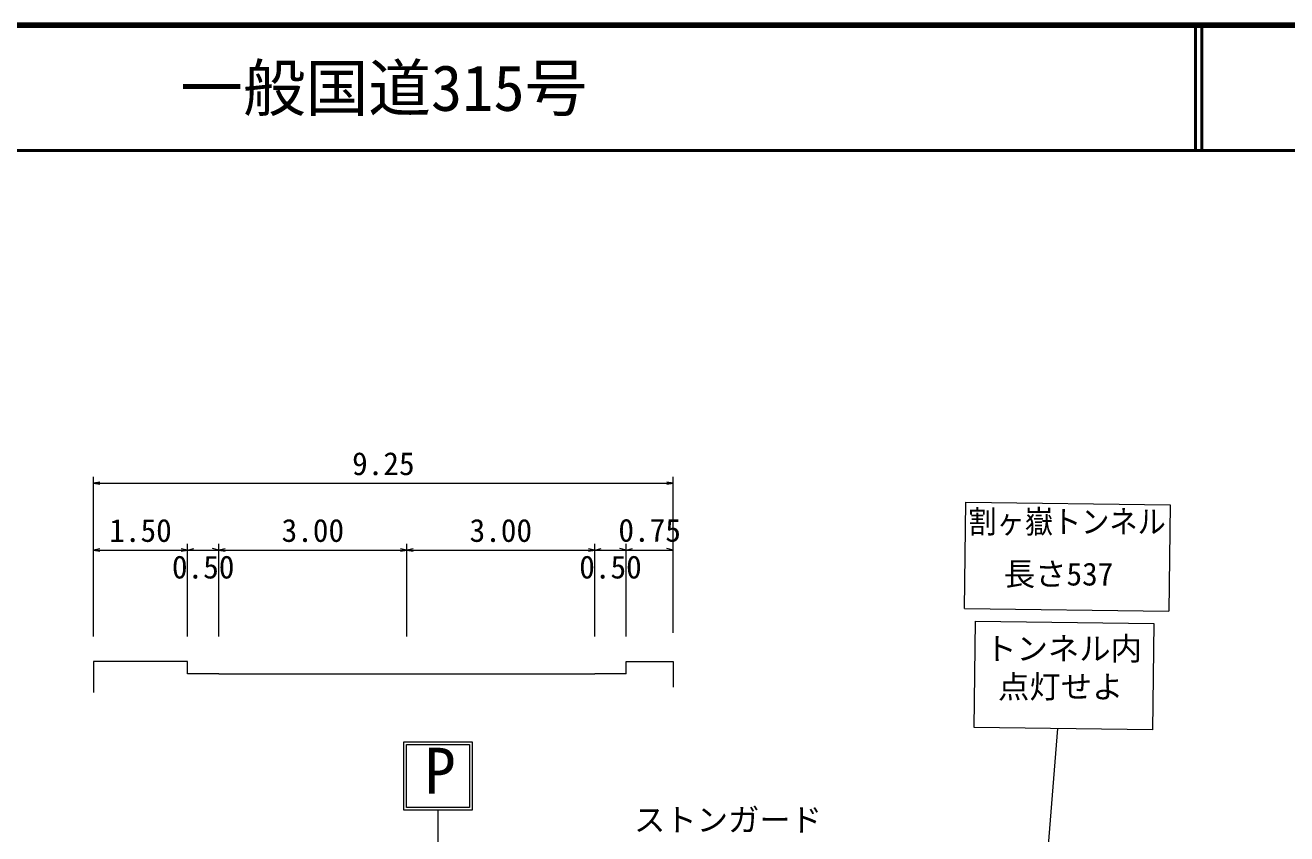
# Model space of a CAD drawing. Units: millimetres at full size, sheet at 1:1000, with parts at other scales. Extents: x 40000 to 680000, y 20000 to 380000.
# Drawn here: x 204360 to 305022, y 315494 to 380000 of the extents above; entities that cross this region are included whole.
import ezdxf
from ezdxf.enums import TextEntityAlignment as Align

# ---------------------------------------------------------------- set-up
doc = ezdxf.new("R2010")
doc.units = ezdxf.units.MM
doc.header["$LTSCALE"] = 1000
for name, color, linetype, lineweight in [('M-BGD', 7, 'Continuous', 13), ('M-STR-HTXT', 7, 'Continuous', 13), ('M-STR-STRC', 7, 'Continuous', 13), ('M-TTL', 2, 'Continuous', 140), ('M-TTL-LINE', 7, 'Continuous', 50)]:
    doc.layers.add(name, color=color, linetype=linetype, lineweight=lineweight)
doc.layers.add('M-TTL-TXT', color=7, linetype='Continuous')
doc.styles.add('ＭＳ ゴシック', font='')
doc.styles.get('ＭＳ ゴシック').set_extended_font_data('MS Gothic')

# ---------------------------------------------------------------- blocks, each defined once
blk = doc.blocks.new('open_arrow')
at = {"color": 0, "linetype": 'Continuous', "lineweight": -2}
blk.add_lwpolyline([(7.5, 1.25), (0, 0), (7.5, -1.25)], dxfattribs=at)

msp = doc.modelspace()

# ---------------------------------------------------------------- linework, layer by layer
at = {"layer": 'M-BGD'}
for p, q in [((209810, 331526), (209810, 343958)), ((209810, 343458), (256060, 343458)), ((256060, 331526), (256060, 343958)), ((209810, 331241), (209810, 338631)), ((217310, 331241), (217310, 338631)), ((217310, 331241), (217310, 338631)), ((217310, 338131), (217810, 338265)), ((219810, 338131), (219310, 338265)), ((219810, 331241), (219810, 338631)), ((219810, 331241), (219810, 338631)), ((234810, 331241), (234810, 338631)), ((234810, 331241), (234810, 338631)), ((249810, 331241), (249810, 338631)), ((249810, 331241), (249810, 338631)), ((249810, 338131), (250310, 338265)), ((252310, 338131), (251810, 338265)), ((252310, 331241), (252310, 338631)), ((252310, 332241), (252310, 338631)), ((252310, 338131), (252810, 338265)), ((256060, 338131), (255560, 338265)), ((256060, 332241), (256060, 338631)), ((209810, 338131), (217310, 338131)), ((217310, 338131), (219810, 338131)), ((219810, 338131), (234810, 338131)), ((234810, 338131), (249810, 338131)), ((249810, 338131), (252310, 338131)), ((252310, 338131), (256060, 338131)), ((219810, 328241), (217310, 328241)), ((219810, 328241), (234810, 328241)), ((234810, 328241), (249810, 328241)), ((252310, 328241), (249810, 328241))]:
    msp.add_line(p, q, dxfattribs=at)
for points in [[(217310, 328241), (217310, 329241), (209810, 329241), (209810, 326760)], [(252310, 328241), (252310, 329241), (256060, 329241), (256060, 327190)]]:
    msp.add_lwpolyline(points, dxfattribs=at)
at = {"layer": 'M-STR-STRC'}
for p, q in [((279319, 333456), (279424, 341937)), ((279424, 341937), (295722, 341735)), ((295722, 341735), (295617, 333254)), ((279319, 333456), (295617, 333254)), ((280070, 323963), (280175, 332445)), ((280175, 332445), (294401, 332269)), ((294401, 332269), (294296, 323787)), ((294296, 323787), (280070, 323963)), ((286736, 323881), (282519, 271388)), ((234565, 322828), (240025, 322828)), ((234565, 317368), (234565, 322828)), ((234775, 322618), (239815, 322618)), ((234775, 317578), (234775, 322618)), ((239815, 322618), (239815, 317578)), ((240025, 322828), (240025, 317368)), ((240025, 317368), (234565, 317368)), ((239815, 317578), (234775, 317578)), ((237295, 317368), (237295, 313812))]:
    msp.add_line(p, q, dxfattribs=at)
at = {"layer": 'M-TTL'}
msp.add_line((680000, 380000), (40000, 380000), dxfattribs=at)
at = {"layer": 'M-TTL-LINE'}
for p, q in [((297750, 380000), (297750, 370000)), ((298250, 380000), (298250, 370000)), ((40000, 370000), (680000, 370000))]:
    msp.add_line(p, q, dxfattribs=at)

# ---------------------------------------------------------------- block references
at = {"layer": 'M-BGD', "xscale": 66.7, "yscale": 66.7}
for p in [(209810, 343458), (209810, 338131), (219810, 338131), (234810, 338131)]:
    msp.add_blockref('open_arrow', p, dxfattribs=at)
at = {"layer": 'M-BGD', "xscale": 66.7, "yscale": 66.7, "rotation": 180}
for p in [(256060, 343458), (217310, 338131), (234810, 338131), (249810, 338131)]:
    msp.add_blockref('open_arrow', p, dxfattribs=at)

# ---------------------------------------------------------------- texts
at = {"layer": 'M-BGD', "style": 'ＭＳ ゴシック'}
for s, p in [('9.25', (232935, 343558)), ('1.50', (213560, 338231)), ('3.00', (227310, 338231)), ('3.00', (242310, 338231)), ('0.75', (254185, 338243)), ('0.50', (218560, 335309)), ('0.50', (251060, 335309))]:
    msp.add_text(s, height=1833, dxfattribs=at).set_placement(p, align=Align.BOTTOM_CENTER)
at = {"layer": 'M-STR-HTXT', "style": 'ＭＳ ゴシック'}
msp.add_text('ストンガード', height=1833, dxfattribs=at).set_placement((252937, 315143), align=Align.BOTTOM_LEFT)
at = {"layer": 'M-STR-STRC', "style": 'ＭＳ ゴシック', "width": 0.9}
msp.add_text('割ヶ嶽トンネル', height=1833, dxfattribs=at).set_placement((279616, 338925), align=Align.BOTTOM_LEFT)
at = {"layer": 'M-STR-STRC', "style": 'ＭＳ ゴシック'}
for s, height, p in [('長さ537', 1833, (282443, 334749)), ('トンネル内', 1833, (280964, 328796)), ('点灯せよ', 1833, (281984, 325760)), ('P', 3666, (236217, 317594))]:
    msp.add_text(s, height=height, dxfattribs=at).set_placement(p, align=Align.BOTTOM_LEFT)
at = {"layer": 'M-TTL-TXT', "style": 'ＭＳ ゴシック'}
msp.add_text('一般国道315号', height=3666, dxfattribs=at).set_placement((216734, 375000), align=Align.MIDDLE_LEFT)

doc.saveas('drawing.dxf')
